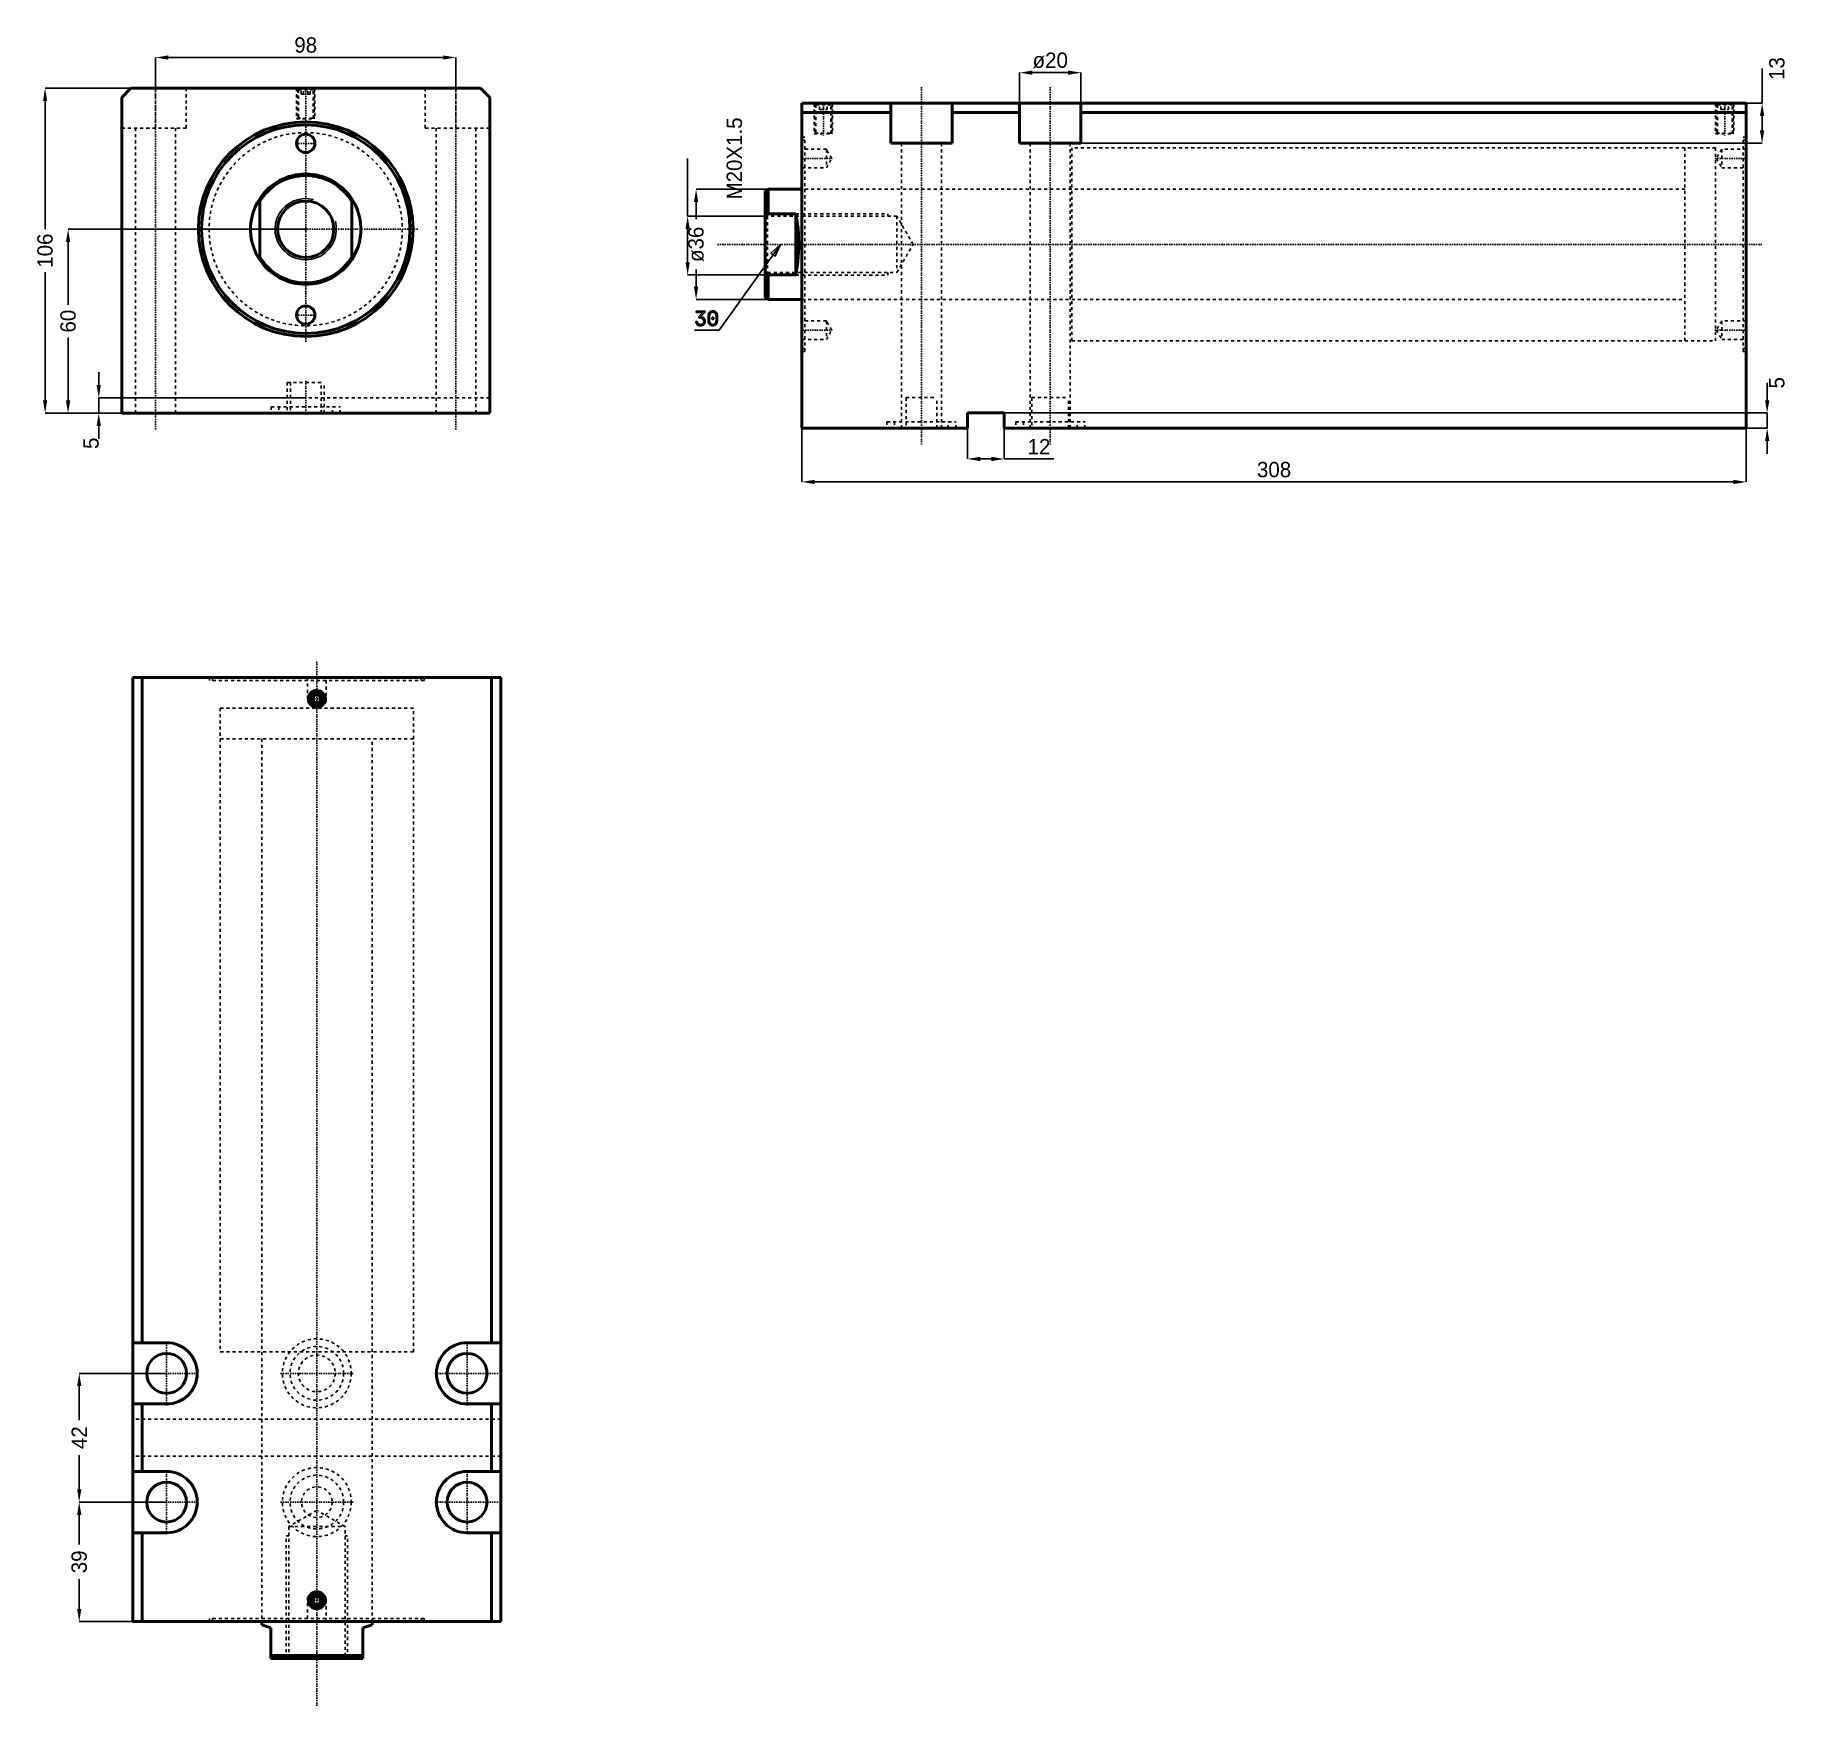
# Model space of a CAD drawing. Header units: millimetres. Extents: x -88 to 483, y -482 to 63.
import ezdxf

# ---------------------------------------------------------------- set-up
doc = ezdxf.new("R2010")
doc.units = ezdxf.units.MM
doc.linetypes.add('Center', pattern=[1.5, 0.45, -0.5, 0.05, -0.5])
doc.linetypes.add('Dashed', pattern=[2, 1, -1])
for name, color, linetype, lineweight in [('2d ConnectionPoints', 7, 'Continuous', 50), ('AM_0', 7, 'Continuous', 50), ('AM_5', 3, 'Continuous', 25), ('AM_7', 7, 'Center', 25), ('AM_9', 6, 'Dashed', 25)]:
    doc.layers.add(name, color=color, linetype=linetype, lineweight=lineweight)
doc.dimstyles.new('ISO-25', dxfattribs={"dimtxt": 2.5, "dimasz": 2.5, "dimexe": 1.25, "dimexo": 0.625, "dimtad": 1, "dimtxsty": 'Standard', "dimcen": 2.5, "dimadec": 0, "dimazin": 0, "dimtfac": 1, "dimtmove": 0, "dimatfit": 3, "dimfxl": 0, "dimarcsym": 0})

# ---------------------------------------------------------------- blocks, each defined once
blk = doc.blocks.new('1_JECX_MF_INLA_63_200_0_rod__0_in_JECX_MF_160_INLA_63_200_0__0')
at = {"layer": 'AM_0'}
for p, q in [((-15, -9.95), (-15, 9.95)), ((15, 9.95), (15, -9.95))]:
    blk.add_line(p, q, dxfattribs=at)
for points in [[(-15, 9.95), (-15.81, 8.6), (-16.5, 7.19), (-17.06, 5.73), (-17.5, 4.22), (-17.8, 2.68), (-17.97, 1.12), (-17.99, -0.45), (-17.89, -2.02), (-17.64, -3.57), (-17.26, -5.1), (-16.75, -6.58), (-16.12, -8.02), (-15.36, -9.39), (-15, -9.95)], [(15, -9.95), (15.81, -8.6), (16.5, -7.19), (17.06, -5.73), (17.5, -4.22), (17.8, -2.68), (17.97, -1.12), (17.99, 0.45), (17.89, 2.02), (17.64, 3.57), (17.26, 5.1), (16.75, 6.58), (16.12, 8.02), (15.36, 9.39), (15, 9.95)]]:
    blk.add_lwpolyline(points, dxfattribs=at)
blk.add_circle((0, 0), 9.19, dxfattribs=at)
for radius, start, end in [(18, 33.5573, 146.4427), (17.5, 31.0027, 148.9973), (17.5, 211.0027, 328.9973), (18, 213.5573, 326.4427)]:
    blk.add_arc((0, 0), radius, start, end, dxfattribs=at)
at = {"layer": 'AM_5'}
blk.add_arc((0, 0), 10, 75, 15, dxfattribs=at)
blk = doc.blocks.new('2_JECX_MF_EXLA_63_200_0_body__0_in_JECX_MF_160_INLA_63_200_0__0')
at = {"layer": 'AM_0'}
for p, q in [((-57, 46), (-60, 43)), ((57, 46), (-57, 46)), ((60, 43), (57, 46)), ((-60, 43), (-60, -60)), ((60, -60), (60, 43)), ((-60, -60), (60, -60))]:
    blk.add_line(p, q, dxfattribs=at)
for centre, radius in [((0, 0), 35), ((0, 0), 34), ((0, 28), 3), ((0, -28), 3)]:
    blk.add_circle(centre, radius, dxfattribs=at)
at = {"layer": 'AM_5', "linetype": 'Dashed'}
for p, q in [((-3, 46), (-3, 36)), ((3, 46), (3, 36))]:
    blk.add_line(p, q, dxfattribs=at)
at = {"layer": 'AM_7'}
for p, q in [((-49, 51.3), (-49, -65.3)), ((0, -36.75), (0, 46.5)), ((49, 51.3), (49, -65.3)), ((-3.15, 28), (3.15, 28)), ((-36.75, 0), (36.75, 0)), ((-3.15, -28), (3.15, -28)), ((0, -49.5), (0, -60.5))]:
    blk.add_line(p, q, dxfattribs=at)
at = {"layer": 'AM_9'}
for p, q in [((-49, 33), (-49, 46)), ((-39, 33), (-39, 46)), ((-3, 46), (-2.73, 45.73)), ((-2.73, 45.73), (-2.73, 36.27)), ((-2.73, 45.73), (2.73, 45.73)), ((-1.9, 46), (-2.4, 45.5)), ((-1.44, 44), (-1.44, 46)), ((-0.72, 44), (-0.72, 46)), ((0.72, 44), (0.72, 46)), ((1.44, 44), (1.44, 46)), ((2.4, 45.5), (1.9, 46)), ((2.73, 45.73), (3, 46)), ((2.73, 36.27), (2.73, 45.73)), ((39, 46), (39, 33)), ((49, 33), (49, 46)), ((-2.4, 45.5), (2.4, 45.5)), ((-2.4, 45.5), (-2.4, 36)), ((-1.44, 44), (1.44, 44)), ((2.4, 36), (2.4, 45.5)), ((-2.73, 36.27), (-3, 36)), ((-3, 36), (3, 36)), ((-2.73, 36.27), (2.73, 36.27)), ((3, 36), (2.73, 36.27)), ((-60, 33), (-39, 33)), ((-55.5, 33), (-55.5, -60)), ((-42.5, -60), (-42.5, 33)), ((39, 33), (60, 33)), ((42.5, 33), (42.5, -60)), ((55.5, -60), (55.5, 33)), ((-6, -50), (6, -50)), ((-6, -50), (-6, -60)), ((-5, -50), (-5, -60)), ((5, -60), (5, -50)), ((6, -60), (6, -50)), ((60, -55), (-60, -55)), ((-11.25, -57.9), (11.25, -57.9)), ((-11.25, -57.9), (-11.25, -60)), ((-8.75, -57.9), (-8.75, -60)), ((8.75, -60), (8.75, -57.9)), ((11.25, -60), (11.25, -57.9))]:
    blk.add_line(p, q, dxfattribs=at)
blk.add_circle((0, 0), 31.5, dxfattribs=at)
blk = doc.blocks.new('*D3')
at = {"layer": 'AM_5', "color": 0, "lineweight": -2}
for p, q in [((-49, 46), (-49, 56)), ((-44.83, 56), (44.83, 56)), ((49, 46), (49, 56))]:
    blk.add_line(p, q, dxfattribs=at)
at = {"layer": 'AM_5', "color": 0}
for points in [[(-44.83, 56.69), (-44.83, 55.31), (-49, 56)], [(44.83, 55.31), (44.83, 56.69), (49, 56)]]:
    blk.add_solid(points, dxfattribs=at)
at = {"layer": 'Defpoints', "color": 0}
for p in [(49, 56), (-49, 46), (49, 46)]:
    blk.add_point(p, dxfattribs=at)
at = {"layer": 'AM_5', "color": 0, "insert": (0, 60.05), "char_height": 5, "attachment_point": 5}
blk.add_mtext('98', dxfattribs=at)
blk = doc.blocks.new('*D4')
at = {"layer": 'AM_5', "color": 0, "lineweight": -2}
for p, q in [((-57, 46), (-85, 46)), ((-85, 41.83), (-85, -0.03)), ((-85, -55.83), (-85, -13.97)), ((-60, -60), (-85, -60))]:
    blk.add_line(p, q, dxfattribs=at)
at = {"layer": 'AM_5', "color": 0}
for points in [[(-84.31, 41.83), (-85.69, 41.83), (-85, 46)], [(-85.69, -55.83), (-84.31, -55.83), (-85, -60)]]:
    blk.add_solid(points, dxfattribs=at)
at = {"layer": 'Defpoints', "color": 0}
for p in [(-57, 46), (-85, -60), (-60, -60)]:
    blk.add_point(p, dxfattribs=at)
at = {"layer": 'AM_5', "color": 0, "insert": (-85, -7), "char_height": 5, "attachment_point": 5, "rotation": 90}
blk.add_mtext('106', dxfattribs=at)
blk = doc.blocks.new('*D5')
at = {"layer": 'AM_5', "color": 0, "lineweight": -2}
for p, q in [((0, 0), (-77.5, 0)), ((-77.5, -4.17), (-77.5, -24.69)), ((-77.5, -55.83), (-77.5, -35.31)), ((-60, -60), (-77.5, -60))]:
    blk.add_line(p, q, dxfattribs=at)
at = {"layer": 'AM_5', "color": 0}
for points in [[(-76.81, -4.17), (-78.19, -4.17), (-77.5, 0)], [(-78.19, -55.83), (-76.81, -55.83), (-77.5, -60)]]:
    blk.add_solid(points, dxfattribs=at)
at = {"layer": 'Defpoints', "color": 0}
for p in [(0, 0), (-77.5, -60), (-60, -60)]:
    blk.add_point(p, dxfattribs=at)
at = {"layer": 'AM_5', "color": 0, "insert": (-77.5, -30), "char_height": 5, "attachment_point": 5, "rotation": 90}
blk.add_mtext('60', dxfattribs=at)
blk = doc.blocks.new('*D6')
at = {"layer": 'AM_5', "color": 0, "lineweight": -2}
for p, q in [((-67.5, -50.83), (-67.5, -46.67)), ((0, -55), (-67.5, -55)), ((-67.5, -55), (-67.5, -60)), ((-60, -60), (-67.5, -60)), ((-67.5, -64.17), (-67.5, -68.33))]:
    blk.add_line(p, q, dxfattribs=at)
at = {"layer": 'AM_5', "color": 0}
for points in [[(-68.19, -50.83), (-66.81, -50.83), (-67.5, -55)], [(-66.81, -64.17), (-68.19, -64.17), (-67.5, -60)]]:
    blk.add_solid(points, dxfattribs=at)
at = {"layer": 'Defpoints', "color": 0}
for p in [(0, -55), (-67.5, -60), (-60, -60)]:
    blk.add_point(p, dxfattribs=at)
at = {"layer": 'AM_5', "color": 0, "insert": (-70, -69.83), "char_height": 5, "attachment_point": 5, "rotation": 90}
blk.add_mtext('5', dxfattribs=at)
blk = doc.blocks.new('1_JECX_MF_INLA_63_200_0_rod__0_in_JECX_MF_160_INLA_63_200_0__4')
at = {"layer": 'AM_0'}
for p, q in [((-18, 0), (-18, -1.03)), ((18, -1.03), (18, 0)), ((-15, -2), (-18, -1.03)), ((-15, -12), (-15, -2)), ((18, -1.03), (15, -2)), ((15, -2), (15, -12)), ((-15, -11), (15, -11)), ((-15, -12), (15, -12))]:
    blk.add_line(p, q, dxfattribs=at)
at = {"layer": 'AM_5', "linetype": 'Dashed'}
for p, q in [((-10, -12), (-10, 28)), ((-9.19, 28), (-10, 28)), ((9.19, 28), (10, 28)), ((10, -12), (10, 28))]:
    blk.add_line(p, q, dxfattribs=at)
at = {"layer": 'AM_7'}
blk.add_line((0, -27.5), (0, 313.5), dxfattribs=at)
at = {"layer": 'AM_9'}
for p, q in [((-31.5, 298), (31.5, 298)), ((-31.5, 298), (-31.5, 288)), ((31.5, 288), (31.5, 298)), ((-31.5, 288), (31.5, 288)), ((-18, 288), (-18, 0)), ((18, 0), (18, 288)), ((0, 36.3), (-9.19, 31)), ((9.19, 31), (0, 36.3)), ((-9.19, 31), (9.19, 31)), ((-9.19, 31), (-9.19, -11.19)), ((9.19, -11.19), (9.19, 31)), ((-9.19, -11.19), (-10, -12)), ((-9.19, -11.19), (9.19, -11.19)), ((10, -12), (9.19, -11.19))]:
    blk.add_line(p, q, dxfattribs=at)
blk = doc.blocks.new('2_JECX_MF_EXLA_63_200_0_body__0_in_JECX_MF_160_INLA_63_200_0__4')
at = {"layer": 'AM_0'}
for p, q in [((60, 308), (-60, 308)), ((-60, 308), (-60, 0)), ((-57, 308), (-57, 91)), ((57, 308), (57, 91)), ((60, 308), (60, 0)), ((-0.72, 302.25), (-1.44, 301)), ((-1.44, 301), (-0.72, 299.75)), ((0.72, 302.25), (-0.72, 302.25)), ((-0.72, 299.75), (0.72, 299.75)), ((1.44, 301), (0.72, 302.25)), ((0.72, 299.75), (1.44, 301)), ((-49, 91), (-60, 91)), ((60, 91), (49, 91)), ((-60, 71), (-49, 71)), ((-57, 71), (-57, 49)), ((49, 71), (60, 71)), ((57, 71), (57, 49)), ((-49, 49), (-60, 49)), ((60, 49), (49, 49)), ((-60, 29), (-49, 29)), ((-57, 29), (-57, 0)), ((49, 29), (60, 29)), ((57, 29), (57, 0)), ((-0.72, 8.25), (-1.44, 7)), ((-1.44, 7), (-0.72, 5.75)), ((0.72, 8.25), (-0.72, 8.25)), ((-0.72, 5.75), (0.72, 5.75)), ((1.44, 7), (0.72, 8.25)), ((0.72, 5.75), (1.44, 7)), ((60, 0), (-60, 0))]:
    blk.add_line(p, q, dxfattribs=at)
for centre, radius in [((0, 301), 2.73), ((0, 301), 2.4), ((0, 301), 1.9), ((-49, 81), 6.5), ((49, 81), 6.5), ((-49, 39), 6.5), ((49, 39), 6.5), ((0, 7), 2.73), ((0, 7), 2.4), ((0, 7), 1.9)]:
    blk.add_circle(centre, radius, dxfattribs=at)
for centre, start, end in [((-49, 81), 270, 90), ((49, 81), 90, 270), ((-49, 39), 270, 90), ((49, 39), 90, 270)]:
    blk.add_arc(centre, 10, start, end, dxfattribs=at)
at = {"layer": 'AM_5'}
for centre in [(0, 301), (0, 7)]:
    blk.add_arc(centre, 3, 75, 15, dxfattribs=at)
at = {"layer": 'AM_7'}
for p, q in [((-3.15, 301), (3.15, 301)), ((-49, 70.5), (-49, 91.5)), ((49, 70.5), (49, 91.5)), ((-59.5, 81), (-38.5, 81)), ((-11.81, 81), (11.81, 81)), ((38.5, 81), (59.5, 81)), ((-49, 28.5), (-49, 49.5)), ((49, 28.5), (49, 49.5)), ((-59.5, 39), (-38.5, 39)), ((-11.81, 39), (11.81, 39)), ((38.5, 39), (59.5, 39)), ((-3.15, 7), (3.15, 7))]:
    blk.add_line(p, q, dxfattribs=at)
at = {"layer": 'AM_9'}
for p, q in [((-35, 308), (-35, 307)), ((35, 307), (-35, 307)), ((-34, 308), (-34, 307)), ((-3, 308), (-3, 300)), ((3, 300), (3, 308)), ((34, 307), (34, 308)), ((35, 307), (35, 308)), ((-31.5, 298), (31.5, 298)), ((-31.5, 298), (-31.5, 88)), ((-3, 300), (0, 298.27)), ((-3, 300), (3, 300)), ((0, 298.27), (3, 300)), ((31.5, 88), (31.5, 298)), ((-31.5, 88), (31.5, 88)), ((-18, 88), (-18, 0)), ((18, 0), (18, 88)), ((60, 66), (-60, 66)), ((60, 54), (-60, 54)), ((0, 9.73), (-3, 8)), ((-3, 8), (3, 8)), ((-3, 8), (-3, 0)), ((3, 8), (0, 9.73)), ((3, 0), (3, 8)), ((35, 1), (-35, 1)), ((-35, 1), (-35, 0)), ((-34, 1), (-34, 0)), ((34, 0), (34, 1)), ((35, 0), (35, 1))]:
    blk.add_line(p, q, dxfattribs=at)
for centre, radius in [((0, 81), 11.25), ((0, 81), 8.75), ((0, 81), 6), ((0, 39), 11.25), ((0, 39), 8.75), ((0, 39), 5)]:
    blk.add_circle(centre, radius, dxfattribs=at)
blk = doc.blocks.new('*D12')
at = {"layer": 'AM_5', "color": 0, "lineweight": -2}
for p, q in [((-45.37, -373.21), (-73.87, -373.21)), ((-73.87, -377.38), (-73.87, -388.54)), ((-73.87, -411.04), (-73.87, -399.88)), ((-45.37, -415.21), (-73.87, -415.21))]:
    blk.add_line(p, q, dxfattribs=at)
at = {"layer": 'AM_5', "color": 0}
for points in [[(-74.56, -377.38), (-73.17, -377.38), (-73.87, -373.21)], [(-74.56, -411.04), (-73.17, -411.04), (-73.87, -415.21)]]:
    blk.add_solid(points, dxfattribs=at)
at = {"layer": 'Defpoints', "color": 0}
for p in [(-73.87, -373.21), (-45.37, -373.21), (-45.37, -415.21)]:
    blk.add_point(p, dxfattribs=at)
at = {"layer": 'AM_5', "color": 0, "insert": (-73.87, -394.21), "char_height": 5, "attachment_point": 5, "rotation": 90}
blk.add_mtext('42', dxfattribs=at)
blk = doc.blocks.new('*D13')
at = {"layer": 'AM_5', "color": 0, "lineweight": -2}
for p, q in [((-45.37, -415.21), (-73.87, -415.21)), ((-73.87, -419.38), (-73.87, -429.04)), ((-73.87, -450.04), (-73.87, -440.38)), ((-56.37, -454.21), (-73.87, -454.21))]:
    blk.add_line(p, q, dxfattribs=at)
at = {"layer": 'AM_5', "color": 0}
for points in [[(-74.56, -419.38), (-73.17, -419.38), (-73.87, -415.21)], [(-74.56, -450.04), (-73.17, -450.04), (-73.87, -454.21)]]:
    blk.add_solid(points, dxfattribs=at)
at = {"layer": 'Defpoints', "color": 0}
for p in [(-45.37, -415.21), (-73.87, -454.21), (-56.37, -454.21)]:
    blk.add_point(p, dxfattribs=at)
at = {"layer": 'AM_5', "color": 0, "insert": (-73.87, -434.71), "char_height": 5, "attachment_point": 5, "rotation": 90}
blk.add_mtext('39', dxfattribs=at)
blk = doc.blocks.new('1_JECX_MF_INLA_63_200_0_rod__0_in_JECX_MF_160_INLA_63_200_0__2')
at = {"layer": 'AM_0'}
for p, q in [((-11, 18), (-12, 17.5)), ((-12, 17.5), (-12, -17.5)), ((0, 18), (-11, 18)), ((-11, 18), (-11, 9.95)), ((-11, 9.95), (-12, 9.01)), ((-2, 9.95), (-11, 9.95)), ((-2, 9.95), (-2, -9.95)), ((-12, -9.01), (-11, -9.95)), ((-11, -9.95), (-2, -9.95)), ((-11, -9.95), (-11, -18)), ((-12, -17.5), (-11, -18)), ((-11, -18), (0, -18))]:
    blk.add_line(p, q, dxfattribs=at)
blk.add_lwpolyline([(-2, -9.95), (-1.74, -8.6), (-1.51, -7.19), (-1.33, -5.73), (-1.19, -4.22), (-1.09, -2.68), (-1.04, -1.12), (-1.03, 0.45), (-1.06, 2.02), (-1.14, 3.57), (-1.26, 5.1), (-1.43, 6.58), (-1.64, 8.02), (-1.88, 9.39), (-2, 9.95)], dxfattribs=at)
at = {"layer": 'AM_5', "linetype": 'Dashed'}
for p, q in [((-12, 10), (28, 10)), ((28, 9.19), (28, 10)), ((-12, -10), (28, -10)), ((28, -9.19), (28, -10))]:
    blk.add_line(p, q, dxfattribs=at)
at = {"layer": 'AM_7'}
blk.add_line((-27.5, 0), (313.5, 0), dxfattribs=at)
at = {"layer": 'AM_9'}
for p, q in [((298, 31.5), (288, 31.5)), ((288, 31.5), (288, -31.5)), ((298, 31.5), (298, -31.5)), ((288, 18), (0, 18)), ((-11.19, 9.19), (-12, 10)), ((31, 9.19), (-11.19, 9.19)), ((-11.19, 9.19), (-11.19, -9.19)), ((36.3, 0), (31, 9.19)), ((31, 9.19), (31, -9.19)), ((31, -9.19), (36.3, 0)), ((-12, -10), (-11.19, -9.19)), ((-11.19, -9.19), (31, -9.19)), ((0, -18), (288, -18)), ((288, -31.5), (298, -31.5))]:
    blk.add_line(p, q, dxfattribs=at)
blk = doc.blocks.new('2_JECX_MF_EXLA_63_200_0_body__0_in_JECX_MF_160_INLA_63_200_0__2')
at = {"layer": 'AM_0'}
for p, q in [((0, -60), (0, 46)), ((308, 46), (0, 46)), ((29, 33), (29, 46)), ((49, 33), (49, 46)), ((71, 33), (71, 46)), ((91, 33), (91, 46)), ((308, -60), (308, 46)), ((29, 43), (0, 43)), ((71, 43), (49, 43)), ((308, 43), (91, 43)), ((29, 33), (49, 33)), ((71, 33), (91, 33)), ((66, -55), (54, -55)), ((54, -55), (54, -60)), ((66, -60), (66, -55)), ((54, -60), (0, -60)), ((308, -60), (66, -60))]:
    blk.add_line(p, q, dxfattribs=at)
at = {"layer": 'AM_5', "linetype": 'Dashed'}
for p, q in [((4, 46), (4, 36)), ((10, 46), (10, 36)), ((298, 46), (298, 36)), ((304, 46), (304, 36))]:
    blk.add_line(p, q, dxfattribs=at)
at = {"layer": 'AM_7'}
for p, q in [((7, 46.5), (7, 35.5)), ((39, 51.3), (39, -65.3)), ((81, 51.3), (81, -65.3)), ((301, 46.5), (301, 35.5)), ((-0.49, 28), (10.22, 28)), ((297.78, 28), (308.49, 28)), ((-0.49, -28), (10.22, -28)), ((297.78, -28), (308.49, -28))]:
    blk.add_line(p, q, dxfattribs=at)
at = {"layer": 'AM_9'}
for p, q in [((4, 46), (4.27, 45.73)), ((4.27, 45.73), (4.27, 36.27)), ((4.27, 45.73), (9.73, 45.73)), ((5.1, 46), (4.6, 45.5)), ((5.75, 44), (5.75, 46)), ((7, 44), (7, 46)), ((8.25, 44), (8.25, 46)), ((9.4, 45.5), (8.9, 46)), ((9.73, 45.73), (10, 46)), ((9.73, 36.27), (9.73, 45.73)), ((298, 46), (298.27, 45.73)), ((298.27, 45.73), (298.27, 36.27)), ((298.27, 45.73), (303.73, 45.73)), ((299.1, 46), (298.6, 45.5)), ((299.75, 44), (299.75, 46)), ((301, 44), (301, 46)), ((302.25, 44), (302.25, 46)), ((303.4, 45.5), (302.9, 46)), ((303.73, 45.73), (304, 46)), ((303.73, 36.27), (303.73, 45.73)), ((4.6, 45.5), (9.4, 45.5)), ((4.6, 45.5), (4.6, 36)), ((5.75, 44), (8.25, 44)), ((9.4, 36), (9.4, 45.5)), ((298.6, 45.5), (303.4, 45.5)), ((298.6, 45.5), (298.6, 36)), ((299.75, 44), (302.25, 44)), ((303.4, 36), (303.4, 45.5)), ((1, 35), (0, 35)), ((1, -35), (1, 35)), ((4.27, 36.27), (4, 36)), ((4, 36), (10, 36)), ((4.27, 36.27), (9.73, 36.27)), ((10, 36), (9.73, 36.27)), ((298.27, 36.27), (298, 36)), ((298, 36), (304, 36)), ((298.27, 36.27), (303.73, 36.27)), ((304, 36), (303.73, 36.27)), ((307, -35), (307, 35)), ((308, 35), (307, 35)), ((1, 34), (0, 34)), ((8, 31), (0, 31)), ((9.73, 28), (8, 31)), ((8, 31), (8, 25)), ((32.5, 33), (32.5, -60)), ((45.5, -60), (45.5, 33)), ((74.5, 33), (74.5, -60)), ((87.5, -60), (87.5, 33)), ((298, 31.5), (88, 31.5)), ((88, 31.5), (88, -31.5)), ((298, 31.5), (298, -31.5)), ((300, 31), (298.27, 28)), ((308, 31), (300, 31)), ((300, 31), (300, 25)), ((308, 34), (307, 34)), ((0, 25), (8, 25)), ((8, 25), (9.73, 28)), ((298.27, 28), (300, 25)), ((300, 25), (308, 25)), ((88, 18), (0, 18)), ((0, -18), (88, -18)), ((8, -25), (0, -25)), ((9.73, -28), (8, -25)), ((8, -25), (8, -31)), ((8, -31), (9.73, -28)), ((300, -25), (298.27, -28)), ((298.27, -28), (300, -31)), ((308, -25), (300, -25)), ((300, -25), (300, -31)), ((0, -31), (8, -31)), ((0, -34), (1, -34)), ((88, -31.5), (298, -31.5)), ((300, -31), (308, -31)), ((307, -34), (308, -34)), ((0, -35), (1, -35)), ((307, -35), (308, -35)), ((34, -50), (44, -50)), ((34, -50), (34, -60)), ((44, -60), (44, -50)), ((75, -50), (87, -50)), ((75, -50), (75, -60)), ((87, -60), (87, -50)), ((27.75, -57.9), (50.25, -57.9)), ((27.75, -57.9), (27.75, -60)), ((30.25, -57.9), (30.25, -60)), ((47.75, -60), (47.75, -57.9)), ((50.25, -60), (50.25, -57.9)), ((69.75, -57.9), (92.25, -57.9)), ((69.75, -57.9), (69.75, -60)), ((72.25, -57.9), (72.25, -60)), ((89.75, -60), (89.75, -57.9)), ((92.25, -60), (92.25, -57.9))]:
    blk.add_line(p, q, dxfattribs=at)
blk = doc.blocks.new('*D24')
at = {"layer": 'AM_5', "color": 0, "lineweight": -2}
for p, q in [((232.82, 41.06), (232.82, 51.06)), ((236.99, 51.06), (248.65, 51.06)), ((252.82, 41.06), (252.82, 51.06))]:
    blk.add_line(p, q, dxfattribs=at)
at = {"layer": 'AM_5', "color": 0}
for points in [[(236.99, 51.75), (236.99, 50.36), (232.82, 51.06)], [(248.65, 51.75), (248.65, 50.36), (252.82, 51.06)]]:
    blk.add_solid(points, dxfattribs=at)
at = {"layer": 'Defpoints', "color": 0}
for p in [(252.82, 51.06), (232.82, 41.06), (252.82, 41.06)]:
    blk.add_point(p, dxfattribs=at)
at = {"layer": 'AM_5', "color": 0, "insert": (242.82, 55.06), "char_height": 5, "attachment_point": 5}
blk.add_mtext('ø20', dxfattribs=at)
blk = doc.blocks.new('*D25')
at = {"layer": 'AM_5', "color": 0, "lineweight": -2}
for p, q in [((474.99, 41.06), (474.99, 52.39)), ((252.82, 41.06), (474.99, 41.06)), ((474.99, 32.22), (474.99, 36.89)), ((252.82, 28.06), (474.99, 28.06))]:
    blk.add_line(p, q, dxfattribs=at)
at = {"layer": 'AM_5', "color": 0}
for points in [[(474.29, 36.89), (475.68, 36.89), (474.99, 41.06)], [(474.29, 32.22), (475.68, 32.22), (474.99, 28.06)]]:
    blk.add_solid(points, dxfattribs=at)
at = {"layer": 'Defpoints', "color": 0}
for p in [(252.82, 41.06), (474.99, 41.06), (252.82, 28.06)]:
    blk.add_point(p, dxfattribs=at)
at = {"layer": 'AM_5', "color": 0, "insert": (479.82, 52.39), "char_height": 5, "attachment_point": 5, "rotation": 90}
blk.add_mtext('13', dxfattribs=at)
blk = doc.blocks.new('*D26')
at = {"layer": 'AM_5', "color": 0, "lineweight": -2}
for p, q in [((161.82, -64.94), (161.82, -82.44)), ((469.82, -64.94), (469.82, -82.44)), ((165.99, -82.44), (465.65, -82.44))]:
    blk.add_line(p, q, dxfattribs=at)
at = {"layer": 'AM_5', "color": 0}
for points in [[(165.99, -81.75), (165.99, -83.14), (161.82, -82.44)], [(465.65, -81.75), (465.65, -83.14), (469.82, -82.44)]]:
    blk.add_solid(points, dxfattribs=at)
at = {"layer": 'Defpoints', "color": 0}
for p in [(161.82, -64.94), (469.82, -64.94), (469.82, -82.44)]:
    blk.add_point(p, dxfattribs=at)
at = {"layer": 'AM_5', "color": 0, "insert": (315.82, -78.44), "char_height": 5, "attachment_point": 5}
blk.add_mtext('308', dxfattribs=at)
blk = doc.blocks.new('*D27')
at = {"layer": 'AM_5', "color": 0, "lineweight": -2}
for p, q in [((150.82, 13.06), (127.32, 13.06)), ((127.32, 8.89), (127.32, 3.22)), ((127.32, -18.78), (127.32, -13.11)), ((150.82, -22.94), (127.32, -22.94))]:
    blk.add_line(p, q, dxfattribs=at)
at = {"layer": 'AM_5', "color": 0}
for points in [[(126.62, 8.89), (128.01, 8.89), (127.32, 13.06)], [(126.62, -18.78), (128.01, -18.78), (127.32, -22.94)]]:
    blk.add_solid(points, dxfattribs=at)
at = {"layer": 'Defpoints', "color": 0}
for p in [(127.32, 13.06), (150.82, 13.06), (150.82, -22.94)]:
    blk.add_point(p, dxfattribs=at)
at = {"layer": 'AM_5', "color": 0, "insert": (127.32, -4.94), "char_height": 5, "attachment_point": 5, "rotation": 90}
blk.add_mtext('ø36', dxfattribs=at)
blk = doc.blocks.new('*D28')
at = {"layer": 'AM_5', "color": 0, "lineweight": -2}
for p, q in [((215.82, -59.94), (215.82, -74.94)), ((227.82, -64.94), (227.82, -74.94)), ((219.99, -74.94), (223.65, -74.94)), ((227.82, -74.94), (243.99, -74.94))]:
    blk.add_line(p, q, dxfattribs=at)
at = {"layer": 'AM_5', "color": 0}
for points in [[(219.99, -74.25), (219.99, -75.64), (215.82, -74.94)], [(223.65, -74.25), (223.65, -75.64), (227.82, -74.94)]]:
    blk.add_solid(points, dxfattribs=at)
at = {"layer": 'Defpoints', "color": 0}
for p in [(215.82, -59.94), (227.82, -64.94), (227.82, -74.94)]:
    blk.add_point(p, dxfattribs=at)
at = {"layer": 'AM_5', "color": 0, "insert": (239.15, -70.94), "char_height": 5, "attachment_point": 5}
blk.add_mtext('12', dxfattribs=at)
blk = doc.blocks.new('*D29')
at = {"layer": 'AM_5', "color": 0, "lineweight": -2}
for p, q in [((476.65, -55.78), (476.65, -50.11)), ((215.82, -59.94), (476.65, -59.94)), ((476.65, -64.94), (476.65, -59.94)), ((227.82, -64.94), (476.65, -64.94)), ((476.65, -69.11), (476.65, -73.28))]:
    blk.add_line(p, q, dxfattribs=at)
at = {"layer": 'AM_5', "color": 0}
for points in [[(475.96, -55.78), (477.35, -55.78), (476.65, -59.94)], [(475.96, -69.11), (477.35, -69.11), (476.65, -64.94)]]:
    blk.add_solid(points, dxfattribs=at)
at = {"layer": 'Defpoints', "color": 0}
for p in [(215.82, -59.94), (227.82, -64.94), (476.65, -64.94)]:
    blk.add_point(p, dxfattribs=at)
at = {"layer": 'AM_5', "color": 0, "insert": (479.82, -50.11), "char_height": 5, "attachment_point": 5, "rotation": 90}
blk.add_mtext('5', dxfattribs=at)
blk = doc.blocks.new('*D30')
at = {"layer": 'AM_5', "color": 0, "lineweight": -2}
for p, q in [((124.57, 4.25), (124.57, 23.08)), ((150.63, 4.25), (124.57, 4.25)), ((124.57, -10.78), (124.57, 0.08)), ((149.82, -14.94), (124.57, -14.94))]:
    blk.add_line(p, q, dxfattribs=at)
at = {"layer": 'AM_5', "color": 0}
for points in [[(123.87, 0.08), (125.26, 0.08), (124.57, 4.25)], [(123.87, -10.78), (125.26, -10.78), (124.57, -14.94)]]:
    blk.add_solid(points, dxfattribs=at)
at = {"layer": 'Defpoints', "color": 0}
for p in [(150.63, 4.25), (124.57, -14.94), (149.82, -14.94)]:
    blk.add_point(p, dxfattribs=at)
at = {"layer": 'AM_5', "color": 0, "insert": (139.82, 23.08), "char_height": 5, "attachment_point": 5, "rotation": 90}
blk.add_mtext('M20X1.5', dxfattribs=at)

msp = doc.modelspace()

# ---------------------------------------------------------------- linework, layer by layer
at = {"layer": '2d ConnectionPoints'}
for p in [(0, 0), (161.818, -4.942), (3.634, -454.211)]:
    msp.add_point(p, dxfattribs=at)
at = {"layer": 'AM_5'}
for p, q in [((134.818, -32.942), (154.818, -4.942)), ((126.818, -32.942), (134.818, -32.942))]:
    msp.add_line(p, q, dxfattribs=at)
for points in [[(154.818, -4.942), (153.075, -8.817), (151.718, -7.848), (154.818, -4.942)], [(127.751, -30.136), (127.751, -30.136), (127.757, -30.246), (127.786, -30.4), (127.786, -30.4), (127.84, -30.542), (127.889, -30.63), (127.889, -30.63), (127.948, -30.71), (128.051, -30.816), (128.051, -30.816), (128.17, -30.905), (128.258, -30.955), (128.258, -30.955), (128.352, -30.995), (128.497, -31.04), (128.497, -31.04), (128.648, -31.064), (128.752, -31.068), (128.752, -31.068), (128.862, -31.064), (129.023, -31.039), (129.023, -31.039), (129.176, -30.994), (129.275, -30.953), (129.275, -30.953), (129.369, -30.903), (129.495, -30.813), (129.495, -30.813), (129.603, -30.706), (129.665, -30.625), (129.665, -30.625), (129.718, -30.537), (129.775, -30.396), (129.775, -30.396), (129.806, -30.243), (129.812, -30.136), (129.812, -30.136), (129.803, -29.982), (129.76, -29.77), (129.76, -29.77), (129.681, -29.579), (129.607, -29.464), (129.607, -29.464), (129.519, -29.36), (129.364, -29.224), (129.364, -29.224), (129.183, -29.112), (129.046, -29.052), (129.046, -29.052), (128.9, -29.002), (128.666, -28.948), (128.666, -28.948), (128.415, -28.919), (128.239, -28.914), (128.239, -28.459), (129.558, -27.165), (127.355, -27.165), (127.355, -26.73), (130.176, -26.73), (130.176, -27.185), (128.827, -28.517), (128.827, -28.517), (129.121, -28.585), (129.496, -28.732), (129.496, -28.732), (129.791, -28.933), (129.943, -29.097), (129.943, -29.097), (130.064, -29.28), (130.196, -29.577), (130.196, -29.577), (130.266, -29.903), (130.28, -30.136), (130.28, -30.136), (130.271, -30.304), (130.223, -30.538), (130.223, -30.538), (130.134, -30.751), (130.052, -30.881), (130.052, -30.881), (129.956, -31.001), (129.792, -31.156), (129.792, -31.156), (129.604, -31.284), (129.465, -31.354), (129.465, -31.354), (129.32, -31.412), (129.098, -31.474), (129.098, -31.474), (128.869, -31.507), (128.713, -31.514), (128.713, -31.514), (128.562, -31.507), (128.342, -31.474), (128.342, -31.474), (128.132, -31.413), (127.996, -31.356), (127.996, -31.356), (127.868, -31.287), (127.696, -31.16), (127.696, -31.16), (127.547, -31.005), (127.46, -30.886), (127.46, -30.886), (127.387, -30.756), (127.308, -30.543), (127.308, -30.543), (127.265, -30.306), (127.257, -30.136), (127.751, -30.136)], [(132.765, -31.507), (132.765, -31.507), (132.52, -31.495), (132.197, -31.432), (132.197, -31.432), (131.929, -31.316), (131.78, -31.208), (131.78, -31.208), (131.653, -31.08), (131.495, -30.853), (131.495, -30.853), (131.377, -30.587), (131.32, -30.387), (131.32, -30.387), (131.278, -30.168), (131.232, -29.797), (131.232, -29.797), (131.207, -29.377), (131.202, -29.07), (131.202, -29.07), (131.207, -28.769), (131.232, -28.358), (131.232, -28.358), (131.279, -27.993), (131.322, -27.776), (131.322, -27.776), (131.379, -27.578), (131.498, -27.314), (131.498, -27.314), (131.657, -27.09), (131.785, -26.962), (131.785, -26.962), (131.934, -26.855), (132.202, -26.739), (132.202, -26.739), (132.522, -26.676), (132.765, -26.665), (132.765, -26.665), (133.009, -26.676), (133.331, -26.739), (133.331, -26.739), (133.599, -26.855), (133.748, -26.962), (133.748, -26.962), (133.877, -27.09), (134.036, -27.314), (134.036, -27.314), (134.155, -27.577), (134.213, -27.774), (134.213, -27.774), (134.257, -27.991), (134.304, -28.356), (134.304, -28.356), (134.33, -28.768), (134.335, -29.07), (134.335, -29.07), (134.33, -29.373), (134.303, -29.789), (134.303, -29.789), (134.254, -30.158), (134.208, -30.379), (134.208, -30.379), (134.149, -30.581), (134.027, -30.849), (134.027, -30.849), (133.866, -31.077), (133.737, -31.206), (133.737, -31.206), (133.588, -31.315), (133.322, -31.432), (133.322, -31.432), (133.005, -31.495), (132.765, -31.507)], [(132.765, -31.078), (132.765, -31.078), (132.936, -31.068), (133.162, -31.013), (133.162, -31.013), (133.351, -30.912), (133.456, -30.818), (133.456, -30.818), (133.546, -30.707), (133.658, -30.515), (133.658, -30.515), (133.741, -30.292), (133.781, -30.126), (133.781, -30.126), (133.811, -29.945), (133.843, -29.646), (133.843, -29.646), (133.86, -29.311), (133.864, -29.07), (133.864, -29.07), (133.861, -28.813), (133.845, -28.467), (133.845, -28.467), (133.817, -28.167), (133.79, -27.992), (133.79, -27.992), (133.755, -27.835), (133.676, -27.624), (133.676, -27.624), (133.567, -27.444), (133.478, -27.341), (133.478, -27.341), (133.374, -27.254), (133.181, -27.16), (133.181, -27.16), (132.945, -27.11), (132.765, -27.1), (132.765, -27.1), (132.586, -27.11), (132.352, -27.16), (132.352, -27.16), (132.161, -27.254), (132.057, -27.341), (132.057, -27.341), (131.968, -27.444), (131.86, -27.624), (131.86, -27.624), (131.782, -27.835), (131.746, -27.992), (131.746, -27.992), (131.72, -28.167), (131.691, -28.467), (131.691, -28.467), (131.676, -28.813), (131.673, -29.07), (131.673, -29.07), (131.676, -29.314), (131.693, -29.65), (131.693, -29.65), (131.724, -29.949), (131.753, -30.129), (131.753, -30.129), (131.791, -30.294), (131.873, -30.516), (131.873, -30.516), (131.983, -30.707), (132.073, -30.818), (132.073, -30.818), (132.178, -30.912), (132.366, -31.013), (132.366, -31.013), (132.593, -31.068), (132.765, -31.078)], [(132.33, -29.07), (132.765, -28.582), (133.201, -29.07), (132.765, -29.512), (132.33, -29.07)]]:
    msp.add_lwpolyline(points, dxfattribs=at)

# ---------------------------------------------------------------- block references
for name, p in [('2_JECX_MF_EXLA_63_200_0_body__0_in_JECX_MF_160_INLA_63_200_0__0', (0, 0)), ('2_JECX_MF_EXLA_63_200_0_body__0_in_JECX_MF_160_INLA_63_200_0__2', (161.818, -4.942)), ('1_JECX_MF_INLA_63_200_0_rod__0_in_JECX_MF_160_INLA_63_200_0__2', (161.818, -4.942)), ('1_JECX_MF_INLA_63_200_0_rod__0_in_JECX_MF_160_INLA_63_200_0__0', (0, 0)), ('1_JECX_MF_INLA_63_200_0_rod__0_in_JECX_MF_160_INLA_63_200_0__4', (3.634, -454.211)), ('2_JECX_MF_EXLA_63_200_0_body__0_in_JECX_MF_160_INLA_63_200_0__4', (3.634, -454.211))]:
    msp.add_blockref(name, p)

# ---------------------------------------------------------------- dimensions: what is measured, and where the dimension line sits
for base, p1, p2, text, picture, middle in [((49, 56), (-49, 46), (49, 46), '98', '*D3', (0, 56)), ((252.818, 51.058), (232.818, 41.058), (252.818, 41.058), 'ø20', '*D24', (242.818, 51.058)), ((227.818, -74.942), (215.818, -59.942), (227.818, -64.942), '12', '*D28', (239.152, -74.942)), ((469.818, -82.442), (161.818, -64.942), (469.818, -64.942), '308', '*D26', (315.818, -82.442))]:
    dim = msp.add_linear_dim(base=base, p1=p1, p2=p2, text=text, dimstyle='ISO-25', override={"dimtxt": 5, "dimasz": 4.166667, "dimexe": 0, "dimexo": 0, "dimgap": 1.5}, dxfattribs=at)
    dim.commit()
    dim.dimension.update_dxf_attribs({"geometry": picture, "text_midpoint": middle, "dimtype": 160})
for base, p1, p2, text, picture, middle in [((474.985, 41.058), (252.818, 28.058), (252.818, 41.058), '13', '*D25', (479.818, 52.391)), ((-85, -60), (-57, 46), (-60, -60), '106', '*D4', (-85, -7)), ((124.568, -14.942), (150.63, 4.246), (149.818, -14.942), 'M20X1.5', '*D30', (139.818, 23.079)), ((127.318, 13.058), (150.818, -22.942), (150.818, 13.058), 'ø36', '*D27', (127.318, -4.942)), ((-77.5, -60), (0, 0), (-60, -60), '60', '*D5', (-77.5, -30)), ((-67.5, -60), (0, -55), (-60, -60), '5', '*D6', (-70, -69.833)), ((476.652, -64.942), (215.818, -59.942), (227.818, -64.942), '5', '*D29', (479.818, -50.109)), ((-73.866, -373.211), (-45.366, -415.211), (-45.366, -373.211), '42', '*D12', (-73.866, -394.211)), ((-73.866, -454.211), (-45.366, -415.211), (-56.366, -454.211), '39', '*D13', (-73.866, -434.711))]:
    dim = msp.add_linear_dim(base=base, p1=p1, p2=p2, angle=90, text=text, dimstyle='ISO-25', override={"dimtxt": 5, "dimasz": 4.166667, "dimexe": 0, "dimexo": 0, "dimgap": 1.5}, dxfattribs=at)
    dim.commit()
    dim.dimension.update_dxf_attribs({"geometry": picture, "text_midpoint": middle, "dimtype": 160, "text_rotation": 90})

doc.saveas('drawing.dxf')
